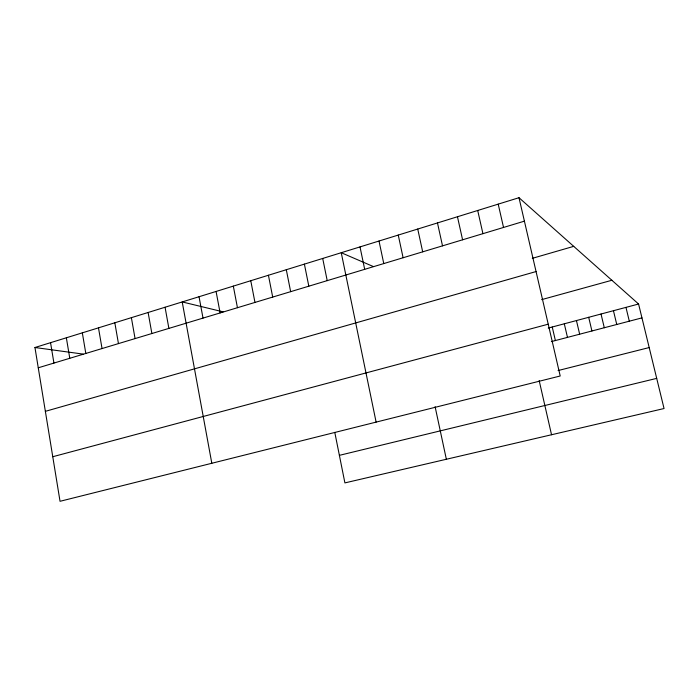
<?xml version="1.0" encoding="UTF-8"?>
<svg xmlns="http://www.w3.org/2000/svg" width="699" height="699" viewBox="0 0 699 699"><rect width="100%" height="100%" fill="white"/><g stroke="black" fill="none" stroke-linecap="round" stroke-linejoin="round"><path stroke-width="1.05" d="M518.99 197.703L560.205 375.992L60.035 501.297L34.95 347.508L518.99 197.703L638.58 304.021L664.05 408.531L344.904 482.904L334.786 432.375M38.262 367.796L524.416 221.155M532.306 258.342L573.722 246.354M45.365 411.335L536.063 271.553M541.646 299.635L611.878 280.273M52.766 456.727L548.226 324.187M548.252 328.067L638.58 304.021M551.38 341.601L641.962 317.879M558.073 370.557L649.196 347.56M339.391 455.346L656.702 378.377M34.95 347.508L83.094 354.096M223.13 311.85L182.203 301.933L211.814 463.271M373.318 266.537L341.243 252.715L376.114 422.109M625.972 307.377L629.31 321.191M613.451 310.714L616.754 324.485M601.026 314.017L604.294 327.744M588.689 317.302L591.931 330.985M576.448 320.561L579.654 334.192M564.303 323.794L567.474 337.39M552.245 327.01L555.382 340.553M539.174 380.579L551.537 434.752M498.212 204.134L503.533 227.446M477.705 210.478L482.93 233.667M457.461 216.742L462.589 239.801M437.478 222.929L442.511 245.856M417.74 229.036L422.685 251.832M435.101 406.678L446.355 459.26M398.255 235.065L403.105 257.739M379.015 241.024L383.777 263.575M360.011 246.904L364.686 269.333M322.702 258.455L327.211 280.631M304.388 264.117L308.818 286.179M286.302 269.718L290.653 291.666M268.425 275.249L272.697 297.075M250.766 280.71L254.96 302.431M233.326 286.109L237.442 307.709M216.078 291.448L220.124 312.934M199.04 296.726L203.016 318.097M165.06 307.237L168.887 328.39M148.118 312.479L151.875 333.519M131.377 317.661L135.064 338.596M114.828 322.781L118.454 343.602M98.48 327.84L102.045 348.556M82.325 332.846L85.82 353.449M66.353 337.783L69.778 358.281M50.555 342.676L53.928 363.069"/></g></svg>
